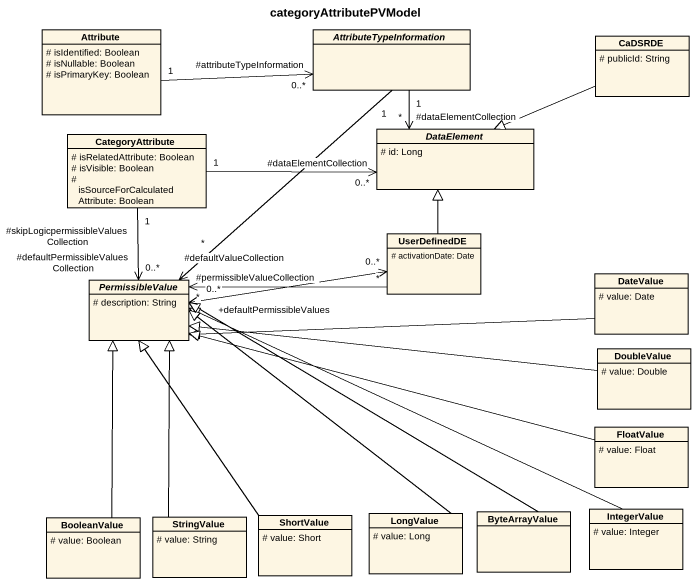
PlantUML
@startuml
title categoryAttributePVModel
hide circle
hide empty members
skinparam classAttributeIconSize 0
class Attribute {
  # isIdentified: Boolean
  # isNullable: Boolean
  # isPrimaryKey: Boolean
}
abstract class AttributeTypeInformation
class CaDSRDE {
  # publicId: String
}
class CategoryAttribute {
  # isRelatedAttribute: Boolean
  # isVisible: Boolean
  # isSourceForCalculatedAttribute: Boolean
}
abstract class DataElement {
  # id: Long
}
class UserDefinedDE {
  # activationDate: Date
}
abstract class PermissibleValue {
  # description: String
}
class DateValue {
  # value: Date
}
class DoubleValue {
  # value: Double
}
class FloatValue {
  # value: Float
}
class BooleanValue {
  # value: Boolean
}
class StringValue {
  # value: String
}
class ShortValue {
  # value: Short
}
class LongValue {
  # value: Long
}
class ByteArrayValue
class IntegerValue {
  # value: Integer
}
Attribute "1" -right-> "#attributeTypeInformation\n0..*" AttributeTypeInformation
AttributeTypeInformation "1" --> "#dataElementCollection\n*" DataElement
AttributeTypeInformation "1" --> "#defaultValueCollection\n*" PermissibleValue
CaDSRDE -left-|> DataElement
CategoryAttribute "1" -right-> "#dataElementCollection\n0..*" DataElement
CategoryAttribute "1" --> "#defaultPermissibleValuesCollection\n0..*" PermissibleValue
CategoryAttribute --> "#skipLogicpermissibleValuesCollection" PermissibleValue
UserDefinedDE -up-|> DataElement
UserDefinedDE "*" -left-> "#permissibleValueCollection\n*" PermissibleValue
UserDefinedDE "0..*" <-left-> "+defaultPermissibleValues\n0..*" PermissibleValue
DateValue -left-|> PermissibleValue
DoubleValue -left-|> PermissibleValue
FloatValue -left-|> PermissibleValue
BooleanValue -up-|> PermissibleValue
StringValue -up-|> PermissibleValue
ShortValue -up-|> PermissibleValue
LongValue -up-|> PermissibleValue
ByteArrayValue -up-|> PermissibleValue
IntegerValue -left-|> PermissibleValue
@enduml
